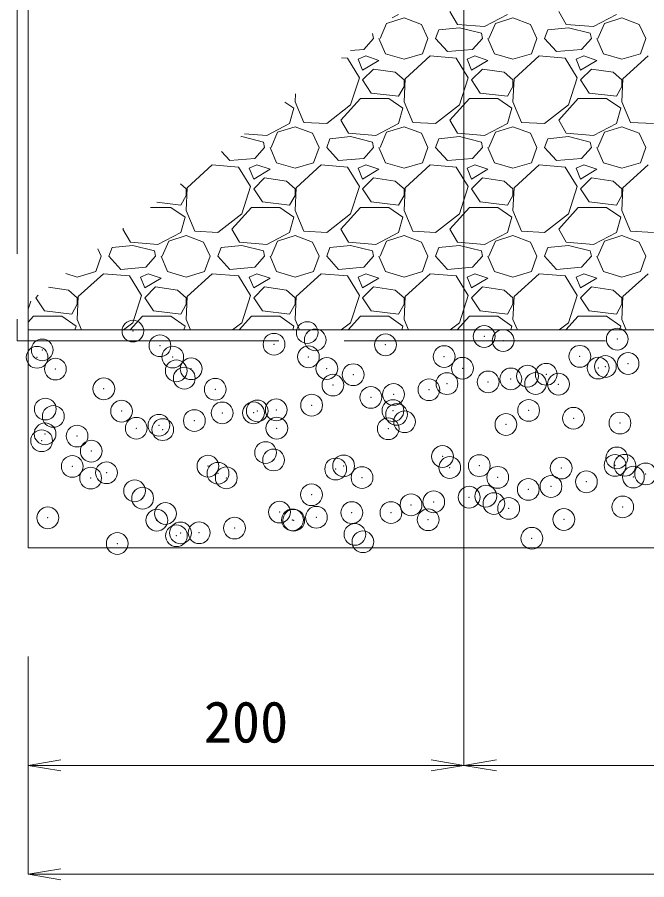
# Model space of a CAD drawing. Units: millimetres at full size, sheet at 1:20; details may follow other scales. Extents: x 0 to 23340, y -4498 to 8520.
# Drawn here: x 12222.5 to 12511.4, y 863.7 to 1259.8 of the extents above; entities that cross this region are included whole.
import ezdxf
from ezdxf.enums import TextEntityAlignment as Align

# ---------------------------------------------------------------- set-up
doc = ezdxf.new("R2010")
doc.units = ezdxf.units.MM
doc.header["$LTSCALE"] = 20
doc.header["$PDMODE"] = 32
doc.header["$PDSIZE"] = 10
doc.linetypes.add('DASHED', pattern=[7.5, 6, -1.5])
for name, color, linetype, lineweight in [('KIJUN', 5, 'Continuous', 5), ('SUNPO', 3, 'Continuous', 13), ('TITLE', 7, 'Continuous', 13), ('ﾊｯﾁﾝｸﾞ', 7, 'Continuous', 5)]:
    doc.layers.add(name, color=color, linetype=linetype, lineweight=lineweight)
doc.styles.add('ＭＳ ゴシック', font='')
doc.styles.get('ＭＳ ゴシック').set_extended_font_data('MS Gothic')

# ---------------------------------------------------------------- blocks, each defined once
blk = doc.blocks.new('open_arrow')
at = {"color": 0, "linetype": 'Continuous', "lineweight": -2}
blk.add_lwpolyline([(7.5, 1.25), (0, 0), (7.5, -1.25)], dxfattribs=at)

msp = doc.modelspace()

# ---------------------------------------------------------------- linework, layer by layer
at = {"layer": 'KIJUN', "color": 7, "linetype": 'DASHED', "lineweight": 13}
msp.add_lwpolyline([(12427.48, 1721.2), (12222.48, 1721.2), (12222.48, 1111.2), (13162.48, 1111.2), (13162.48, 1721.2), (12957.48, 1721.2)], dxfattribs=at)
at = {"layer": 'KIJUN', "color": 7, "lineweight": 13}
for points in [[(12957.48, 1716.2), (12957.48, 1336.2), (12937.48, 1316.2), (12447.48, 1316.2), (12427.48, 1336.2), (12427.48, 1716.2), (12227.48, 1716.2), (12227.48, 1116.2), (13157.48, 1116.2), (13157.48, 1716.2)], [(13157.48, 1116.2), (12227.48, 1116.2), (12227.48, 1016.2), (13157.48, 1016.2)]]:
    msp.add_lwpolyline(points, close=True, dxfattribs=at)
at = {"layer": 'SUNPO'}
for p, q in [((12427.48, 1286.2), (12427.48, 916.2)), ((12427.48, 1286.2), (12427.48, 916.2)), ((12227.48, 966.2), (12227.48, 916.2)), ((12227.48, 966.2), (12227.48, 866.2)), ((12427.48, 916.2), (12227.48, 916.2)), ((12427.48, 916.2), (12957.48, 916.2)), ((12227.48, 866.2), (13157.48, 866.2))]:
    msp.add_line(p, q, dxfattribs=at)
at = {"layer": 'TITLE'}
for p in [(12275.57, 1115.66), (12355.6, 1114.97), (12436.8, 1113.2), (12287.99, 1108.95), (12340.34, 1109.62), (12359.28, 1111.59), (12391.5, 1109.37), (12445.52, 1111.32), (12497.87, 1111.98), (12233.97, 1107), (12480.7, 1104.07), (12231.57, 1103.62), (12293.85, 1103.73), (12356.13, 1103.84), (12418.42, 1103.96), (12502.86, 1100.77), (12240, 1098.24), (12295.47, 1097.41), (12302.29, 1098.36), (12364.57, 1098.47), (12426.85, 1098.58), (12489.13, 1098.7), (12492.45, 1099.4), (12299.16, 1094.04), (12376.68, 1095.65), (12438.61, 1092.31), (12449.02, 1093.68), (12456.71, 1094.96), (12465.28, 1095.82), (12262.2, 1089.16), (12313.36, 1088.92), (12367.38, 1090.86), (12411.45, 1088.73), (12419.73, 1091.53), (12460.4, 1091.58), (12470.89, 1091.29), (12384.78, 1085.22), (12395.19, 1086.59), (12357.61, 1081.64), (12235.35, 1079.86), (12239.04, 1076.48), (12270.36, 1078.9), (12316.56, 1078.09), (12330.94, 1078.13), (12332.65, 1079.01), (12341.35, 1079.5), (12394.93, 1079.13), (12396.59, 1077.41), (12457.21, 1079.24), (12287.52, 1072.42), (12303.77, 1074.56), (12400.28, 1074.03), (12446.78, 1072.78), (12477.8, 1075.64), (12499.13, 1073.45), (12235.23, 1068.47), (12277.1, 1071.04), (12289.25, 1070.41), (12341.6, 1071.08), (12392.76, 1070.83), (12233.68, 1065.33), (12249.94, 1067.47), (12256.44, 1060.54), (12336.47, 1059.85), (12417.67, 1058.08), (12497.7, 1057.4), (12247.72, 1053.53), (12310, 1053.65), (12340.15, 1056.47), (12372.29, 1053.76), (12420.99, 1053), (12434.57, 1053.87), (12472.15, 1052.75), (12496.85, 1053.99), (12501.39, 1054.02), (12263.46, 1050.63), (12314.62, 1050.38), (12368.64, 1052.33), (12510.89, 1050.04), (12256.16, 1048.16), (12318.44, 1048.27), (12380.72, 1048.39), (12443, 1048.5), (12483.72, 1046.46), (12505.29, 1048.61), (12276.34, 1042.3), (12457.05, 1042.95), (12467.46, 1044.32), (12280.03, 1038.92), (12357.55, 1040.53), (12413.63, 1037.24), (12429.89, 1039.38), (12437.58, 1039.84), (12403.22, 1035.86), (12441.27, 1036.46), (12448.04, 1034.24), (12500.39, 1034.91), (12236.49, 1029.93), (12286.52, 1028.82), (12290.51, 1031.88), (12342.86, 1032.54), (12348.8, 1028.93), (12359.79, 1030.15), (12376.05, 1032.29), (12394.02, 1032.3), (12411.08, 1029.04), (12473.37, 1029.16), (12322.21, 1025.2), (12349.38, 1028.78), (12295.54, 1021.69), (12297.43, 1022.98), (12305.96, 1023.06), (12377.46, 1022.29), (12268.38, 1018.11), (12381.15, 1018.91), (12458.67, 1020.52)]:
    msp.add_point(p, dxfattribs=at)
at = {"layer": 'ﾊｯﾁﾝｸﾞ'}
for p, q in [((12397.5, 1261), (12394.62, 1259.49)), ((12424.5, 1256.5), (12421, 1262.5)), ((12447.5, 1261), (12437, 1255.5)), ((12474.5, 1256.5), (12471, 1262.5)), ((12497.5, 1261), (12487, 1255.5)), ((12389, 1250), (12392, 1257)), ((12392, 1257), (12400, 1259.5)), ((12400, 1259.5), (12408, 1256.5)), ((12408, 1256.5), (12411, 1250)), ((12437, 1255.5), (12424.5, 1256.5)), ((12439, 1250), (12442, 1257)), ((12442, 1257), (12450, 1259.5)), ((12450, 1259.5), (12458, 1256.5)), ((12458, 1256.5), (12461, 1250)), ((12487, 1255.5), (12474.5, 1256.5)), ((12489, 1250), (12492, 1257)), ((12492, 1257), (12500, 1259.5)), ((12500, 1259.5), (12508, 1256.5)), ((12508, 1256.5), (12511, 1250)), ((12386, 1250), (12385.53, 1252.36)), ((12414.5, 1250), (12416, 1254)), ((12425.5, 1255), (12416, 1254)), ((12435.5, 1252.5), (12425.5, 1255)), ((12436, 1250), (12435.5, 1252.5)), ((12464.5, 1250), (12466, 1254)), ((12475.5, 1255), (12466, 1254)), ((12485.5, 1252.5), (12475.5, 1255)), ((12486, 1250), (12485.5, 1252.5)), ((12386, 1250), (12381.5, 1245)), ((12388.5, 1250), (12391.5, 1243)), ((12408.5, 1243), (12411, 1250)), ((12420, 1244), (12414.5, 1250)), ((12436, 1250), (12431.5, 1245)), ((12438.5, 1250), (12441.5, 1243)), ((12458.5, 1243), (12461, 1250)), ((12470, 1244), (12464.5, 1250)), ((12486, 1250), (12481.5, 1245)), ((12488.5, 1250), (12491.5, 1243)), ((12508.5, 1243), (12511, 1250)), ((12381.5, 1245), (12375.46, 1244.47)), ((12431.5, 1245), (12420, 1244)), ((12481.5, 1245), (12470, 1244)), ((12374, 1241), (12371.31, 1241.22)), ((12379.5, 1232), (12374, 1241)), ((12382.5, 1242), (12379, 1240.5)), ((12379, 1240.5), (12381, 1235.5)), ((12381, 1235.5), (12388.5, 1240)), ((12388.5, 1240), (12382.5, 1242)), ((12391.5, 1243), (12400, 1240.5)), ((12400, 1240.5), (12408.5, 1243)), ((12412, 1242), (12400.5, 1231.5)), ((12424, 1241), (12412, 1242)), ((12429.5, 1232), (12424, 1241)), ((12432.5, 1242), (12429, 1240.5)), ((12429, 1240.5), (12431, 1235.5)), ((12431, 1235.5), (12438.5, 1240)), ((12438.5, 1240), (12432.5, 1242)), ((12441.5, 1243), (12450, 1240.5)), ((12450, 1240.5), (12458.5, 1243)), ((12462, 1242), (12450.5, 1231.5)), ((12474, 1241), (12462, 1242)), ((12479.5, 1232), (12474, 1241)), ((12482.5, 1242), (12479, 1240.5)), ((12479, 1240.5), (12481, 1235.5)), ((12481, 1235.5), (12488.5, 1240)), ((12488.5, 1240), (12482.5, 1242)), ((12491.5, 1243), (12500, 1240.5)), ((12500, 1240.5), (12508.5, 1243)), ((12512, 1242), (12500.5, 1231.5)), ((12386, 1236), (12381, 1231)), ((12396, 1234.5), (12386, 1236)), ((12436, 1236), (12431, 1231)), ((12446, 1234.5), (12436, 1236)), ((12486, 1236), (12481, 1231)), ((12496, 1234.5), (12486, 1236)), ((12375.5, 1219.5), (12379.5, 1232)), ((12400, 1231), (12396, 1234.5)), ((12425.5, 1219.5), (12429.5, 1232)), ((12450, 1231), (12446, 1234.5)), ((12475.5, 1219.5), (12479.5, 1232)), ((12500, 1231), (12496, 1234.5)), ((12381, 1231), (12385, 1225)), ((12397.5, 1223.5), (12400, 1228)), ((12400.5, 1231.5), (12400, 1221)), ((12400, 1228), (12400, 1231)), ((12431, 1231), (12435, 1225)), ((12447.5, 1223.5), (12450, 1228)), ((12450.5, 1231.5), (12450, 1221)), ((12450, 1228), (12450, 1231)), ((12481, 1231), (12485, 1225)), ((12497.5, 1223.5), (12500, 1228)), ((12500.5, 1231.5), (12500, 1221)), ((12500, 1228), (12500, 1231)), ((12350.17, 1224.66), (12350, 1221)), ((12385, 1225), (12397.5, 1223.5)), ((12435, 1225), (12447.5, 1223.5)), ((12485, 1225), (12497.5, 1223.5)), ((12345.35, 1220.87), (12349.5, 1218)), ((12350, 1221), (12354, 1211.5)), ((12371, 1212.5), (12380, 1222.5)), ((12380, 1222.5), (12393, 1222.5)), ((12393, 1222.5), (12399.5, 1218)), ((12400, 1221), (12404, 1211.5)), ((12421, 1212.5), (12430, 1222.5)), ((12430, 1222.5), (12443, 1222.5)), ((12443, 1222.5), (12449.5, 1218)), ((12450, 1221), (12454, 1211.5)), ((12471, 1212.5), (12480, 1222.5)), ((12480, 1222.5), (12493, 1222.5)), ((12493, 1222.5), (12499.5, 1218)), ((12500, 1221), (12504, 1211.5)), ((12349.5, 1218), (12347.5, 1211)), ((12364.5, 1211), (12375.5, 1219.5)), ((12399.5, 1218), (12397.5, 1211)), ((12414.5, 1211), (12425.5, 1219.5)), ((12449.5, 1218), (12447.5, 1211)), ((12464.5, 1211), (12475.5, 1219.5)), ((12499.5, 1218), (12497.5, 1211)), ((12374.5, 1206.5), (12371, 1212.5)), ((12424.5, 1206.5), (12421, 1212.5)), ((12474.5, 1206.5), (12471, 1212.5)), ((12347.5, 1211), (12337, 1205.5)), ((12342, 1207), (12350, 1209.5)), ((12350, 1209.5), (12358, 1206.5)), ((12354, 1211.5), (12364.5, 1211)), ((12397.5, 1211), (12387, 1205.5)), ((12392, 1207), (12400, 1209.5)), ((12400, 1209.5), (12408, 1206.5)), ((12404, 1211.5), (12414.5, 1211)), ((12447.5, 1211), (12437, 1205.5)), ((12442, 1207), (12450, 1209.5)), ((12450, 1209.5), (12458, 1206.5)), ((12454, 1211.5), (12464.5, 1211)), ((12497.5, 1211), (12487, 1205.5)), ((12492, 1207), (12500, 1209.5)), ((12500, 1209.5), (12508, 1206.5)), ((12504, 1211.5), (12514.5, 1211)), ((12325.5, 1205), (12325.03, 1204.95)), ((12335.5, 1202.5), (12325.5, 1205)), ((12337, 1205.5), (12326.78, 1206.32)), ((12339, 1200), (12342, 1207)), ((12358, 1206.5), (12361, 1200)), ((12375.5, 1205), (12366, 1204)), ((12387, 1205.5), (12374.5, 1206.5)), ((12385.5, 1202.5), (12375.5, 1205)), ((12389, 1200), (12392, 1207)), ((12408, 1206.5), (12411, 1200)), ((12425.5, 1205), (12416, 1204)), ((12437, 1205.5), (12424.5, 1206.5)), ((12435.5, 1202.5), (12425.5, 1205)), ((12439, 1200), (12442, 1207)), ((12458, 1206.5), (12461, 1200)), ((12475.5, 1205), (12466, 1204)), ((12487, 1205.5), (12474.5, 1206.5)), ((12485.5, 1202.5), (12475.5, 1205)), ((12489, 1200), (12492, 1207)), ((12508, 1206.5), (12511, 1200)), ((12336, 1200), (12335.5, 1202.5)), ((12364.5, 1200), (12366, 1204)), ((12386, 1200), (12385.5, 1202.5)), ((12414.5, 1200), (12416, 1204)), ((12436, 1200), (12435.5, 1202.5)), ((12464.5, 1200), (12466, 1204)), ((12486, 1200), (12485.5, 1202.5)), ((12320, 1194), (12316.26, 1198.08)), ((12336, 1200), (12331.5, 1195)), ((12338.5, 1200), (12341.5, 1193)), ((12358.5, 1193), (12361, 1200)), ((12370, 1194), (12364.5, 1200)), ((12386, 1200), (12381.5, 1195)), ((12388.5, 1200), (12391.5, 1193)), ((12408.5, 1193), (12411, 1200)), ((12420, 1194), (12414.5, 1200)), ((12436, 1200), (12431.5, 1195)), ((12438.5, 1200), (12441.5, 1193)), ((12458.5, 1193), (12461, 1200)), ((12470, 1194), (12464.5, 1200)), ((12486, 1200), (12481.5, 1195)), ((12488.5, 1200), (12491.5, 1193)), ((12508.5, 1193), (12511, 1200)), ((12331.5, 1195), (12320, 1194)), ((12341.5, 1193), (12350, 1190.5)), ((12350, 1190.5), (12358.5, 1193)), ((12381.5, 1195), (12370, 1194)), ((12391.5, 1193), (12400, 1190.5)), ((12400, 1190.5), (12408.5, 1193)), ((12431.5, 1195), (12420, 1194)), ((12441.5, 1193), (12450, 1190.5)), ((12450, 1190.5), (12458.5, 1193)), ((12481.5, 1195), (12470, 1194)), ((12491.5, 1193), (12500, 1190.5)), ((12500, 1190.5), (12508.5, 1193)), ((12312, 1192), (12300.5, 1181.5)), ((12324, 1191), (12312, 1192)), ((12329.5, 1182), (12324, 1191)), ((12332.5, 1192), (12329, 1190.5)), ((12329, 1190.5), (12331, 1185.5)), ((12331, 1185.5), (12338.5, 1190)), ((12338.5, 1190), (12332.5, 1192)), ((12362, 1192), (12350.5, 1181.5)), ((12374, 1191), (12362, 1192)), ((12379.5, 1182), (12374, 1191)), ((12382.5, 1192), (12379, 1190.5)), ((12379, 1190.5), (12381, 1185.5)), ((12381, 1185.5), (12388.5, 1190)), ((12388.5, 1190), (12382.5, 1192)), ((12412, 1192), (12400.5, 1181.5)), ((12424, 1191), (12412, 1192)), ((12429.5, 1182), (12424, 1191)), ((12432.5, 1192), (12429, 1190.5)), ((12429, 1190.5), (12431, 1185.5)), ((12431, 1185.5), (12438.5, 1190)), ((12438.5, 1190), (12432.5, 1192)), ((12462, 1192), (12450.5, 1181.5)), ((12474, 1191), (12462, 1192)), ((12479.5, 1182), (12474, 1191)), ((12482.5, 1192), (12479, 1190.5)), ((12479, 1190.5), (12481, 1185.5)), ((12481, 1185.5), (12488.5, 1190)), ((12488.5, 1190), (12482.5, 1192)), ((12512, 1192), (12500.5, 1181.5)), ((12336, 1186), (12331, 1181)), ((12346, 1184.5), (12336, 1186)), ((12350, 1181), (12346, 1184.5)), ((12386, 1186), (12381, 1181)), ((12396, 1184.5), (12386, 1186)), ((12400, 1181), (12396, 1184.5)), ((12436, 1186), (12431, 1181)), ((12446, 1184.5), (12436, 1186)), ((12450, 1181), (12446, 1184.5)), ((12486, 1186), (12481, 1181)), ((12496, 1184.5), (12486, 1186)), ((12500, 1181), (12496, 1184.5)), ((12300, 1181), (12297.39, 1183.28)), ((12300.5, 1181.5), (12300, 1171)), ((12300, 1178), (12300, 1181)), ((12325.5, 1169.5), (12329.5, 1182)), ((12331, 1181), (12335, 1175)), ((12350.5, 1181.5), (12350, 1171)), ((12350, 1178), (12350, 1181)), ((12375.5, 1169.5), (12379.5, 1182)), ((12381, 1181), (12385, 1175)), ((12400.5, 1181.5), (12400, 1171)), ((12400, 1178), (12400, 1181)), ((12425.5, 1169.5), (12429.5, 1182)), ((12431, 1181), (12435, 1175)), ((12450.5, 1181.5), (12450, 1171)), ((12450, 1178), (12450, 1181)), ((12475.5, 1169.5), (12479.5, 1182)), ((12481, 1181), (12485, 1175)), ((12500.5, 1181.5), (12500, 1171)), ((12500, 1178), (12500, 1181)), ((12297.5, 1173.5), (12300, 1178)), ((12347.5, 1173.5), (12350, 1178)), ((12397.5, 1173.5), (12400, 1178)), ((12447.5, 1173.5), (12450, 1178)), ((12497.5, 1173.5), (12500, 1178)), ((12283.63, 1172.5), (12293, 1172.5)), ((12286.58, 1174.81), (12297.5, 1173.5)), ((12293, 1172.5), (12299.5, 1168)), ((12321, 1162.5), (12330, 1172.5)), ((12330, 1172.5), (12343, 1172.5)), ((12335, 1175), (12347.5, 1173.5)), ((12343, 1172.5), (12349.5, 1168)), ((12371, 1162.5), (12380, 1172.5)), ((12380, 1172.5), (12393, 1172.5)), ((12385, 1175), (12397.5, 1173.5)), ((12393, 1172.5), (12399.5, 1168)), ((12421, 1162.5), (12430, 1172.5)), ((12430, 1172.5), (12443, 1172.5)), ((12435, 1175), (12447.5, 1173.5)), ((12443, 1172.5), (12449.5, 1168)), ((12471, 1162.5), (12480, 1172.5)), ((12480, 1172.5), (12493, 1172.5)), ((12485, 1175), (12497.5, 1173.5)), ((12493, 1172.5), (12499.5, 1168)), ((12300, 1171), (12304, 1161.5)), ((12314.5, 1161), (12325.5, 1169.5)), ((12350, 1171), (12354, 1161.5)), ((12364.5, 1161), (12375.5, 1169.5)), ((12400, 1171), (12404, 1161.5)), ((12414.5, 1161), (12425.5, 1169.5)), ((12450, 1171), (12454, 1161.5)), ((12464.5, 1161), (12475.5, 1169.5)), ((12500, 1171), (12504, 1161.5)), ((12299.5, 1168), (12297.5, 1161)), ((12349.5, 1168), (12347.5, 1161)), ((12399.5, 1168), (12397.5, 1161)), ((12449.5, 1168), (12447.5, 1161)), ((12499.5, 1168), (12497.5, 1161)), ((12271, 1162.5), (12271.31, 1162.84)), ((12274.5, 1156.5), (12271, 1162.5)), ((12297.5, 1161), (12287, 1155.5)), ((12304, 1161.5), (12314.5, 1161)), ((12324.5, 1156.5), (12321, 1162.5)), ((12347.5, 1161), (12337, 1155.5)), ((12354, 1161.5), (12364.5, 1161)), ((12374.5, 1156.5), (12371, 1162.5)), ((12397.5, 1161), (12387, 1155.5)), ((12404, 1161.5), (12414.5, 1161)), ((12424.5, 1156.5), (12421, 1162.5)), ((12447.5, 1161), (12437, 1155.5)), ((12454, 1161.5), (12464.5, 1161)), ((12474.5, 1156.5), (12471, 1162.5)), ((12497.5, 1161), (12487, 1155.5)), ((12504, 1161.5), (12514.5, 1161)), ((12289, 1150), (12292, 1157)), ((12292, 1157), (12300, 1159.5)), ((12300, 1159.5), (12308, 1156.5)), ((12339, 1150), (12342, 1157)), ((12342, 1157), (12350, 1159.5)), ((12350, 1159.5), (12358, 1156.5)), ((12389, 1150), (12392, 1157)), ((12392, 1157), (12400, 1159.5)), ((12400, 1159.5), (12408, 1156.5)), ((12439, 1150), (12442, 1157)), ((12442, 1157), (12450, 1159.5)), ((12450, 1159.5), (12458, 1156.5)), ((12489, 1150), (12492, 1157)), ((12492, 1157), (12500, 1159.5)), ((12500, 1159.5), (12508, 1156.5)), ((12259.39, 1153.5), (12261, 1150)), ((12264.5, 1150), (12266, 1154)), ((12275.5, 1155), (12266, 1154)), ((12287, 1155.5), (12274.5, 1156.5)), ((12285.5, 1152.5), (12275.5, 1155)), ((12308, 1156.5), (12311, 1150)), ((12314.5, 1150), (12316, 1154)), ((12325.5, 1155), (12316, 1154)), ((12337, 1155.5), (12324.5, 1156.5)), ((12335.5, 1152.5), (12325.5, 1155)), ((12358, 1156.5), (12361, 1150)), ((12364.5, 1150), (12366, 1154)), ((12375.5, 1155), (12366, 1154)), ((12387, 1155.5), (12374.5, 1156.5)), ((12385.5, 1152.5), (12375.5, 1155)), ((12408, 1156.5), (12411, 1150)), ((12414.5, 1150), (12416, 1154)), ((12425.5, 1155), (12416, 1154)), ((12437, 1155.5), (12424.5, 1156.5)), ((12435.5, 1152.5), (12425.5, 1155)), ((12458, 1156.5), (12461, 1150)), ((12464.5, 1150), (12466, 1154)), ((12475.5, 1155), (12466, 1154)), ((12487, 1155.5), (12474.5, 1156.5)), ((12485.5, 1152.5), (12475.5, 1155)), ((12508, 1156.5), (12511, 1150)), ((12258.5, 1143), (12261, 1150)), ((12270, 1144), (12264.5, 1150)), ((12286, 1150), (12281.5, 1145)), ((12286, 1150), (12285.5, 1152.5)), ((12288.5, 1150), (12291.5, 1143)), ((12308.5, 1143), (12311, 1150)), ((12320, 1144), (12314.5, 1150)), ((12336, 1150), (12331.5, 1145)), ((12336, 1150), (12335.5, 1152.5)), ((12338.5, 1150), (12341.5, 1143)), ((12358.5, 1143), (12361, 1150)), ((12370, 1144), (12364.5, 1150)), ((12386, 1150), (12381.5, 1145)), ((12386, 1150), (12385.5, 1152.5)), ((12388.5, 1150), (12391.5, 1143)), ((12408.5, 1143), (12411, 1150)), ((12420, 1144), (12414.5, 1150)), ((12436, 1150), (12431.5, 1145)), ((12436, 1150), (12435.5, 1152.5)), ((12438.5, 1150), (12441.5, 1143)), ((12458.5, 1143), (12461, 1150)), ((12470, 1144), (12464.5, 1150)), ((12486, 1150), (12481.5, 1145)), ((12486, 1150), (12485.5, 1152.5)), ((12488.5, 1150), (12491.5, 1143)), ((12508.5, 1143), (12511, 1150)), ((12281.5, 1145), (12270, 1144)), ((12331.5, 1145), (12320, 1144)), ((12381.5, 1145), (12370, 1144)), ((12431.5, 1145), (12420, 1144)), ((12481.5, 1145), (12470, 1144)), ((12244.77, 1142.04), (12250, 1140.5)), ((12250, 1140.5), (12258.5, 1143)), ((12262, 1142), (12250.5, 1131.5)), ((12274, 1141), (12262, 1142)), ((12279.5, 1132), (12274, 1141)), ((12282.5, 1142), (12279, 1140.5)), ((12288.5, 1140), (12282.5, 1142)), ((12291.5, 1143), (12300, 1140.5)), ((12300, 1140.5), (12308.5, 1143)), ((12312, 1142), (12300.5, 1131.5)), ((12324, 1141), (12312, 1142)), ((12329.5, 1132), (12324, 1141)), ((12332.5, 1142), (12329, 1140.5)), ((12338.5, 1140), (12332.5, 1142)), ((12341.5, 1143), (12350, 1140.5)), ((12350, 1140.5), (12358.5, 1143)), ((12362, 1142), (12350.5, 1131.5)), ((12374, 1141), (12362, 1142)), ((12379.5, 1132), (12374, 1141)), ((12382.5, 1142), (12379, 1140.5)), ((12388.5, 1140), (12382.5, 1142)), ((12391.5, 1143), (12400, 1140.5)), ((12400, 1140.5), (12408.5, 1143)), ((12412, 1142), (12400.5, 1131.5)), ((12424, 1141), (12412, 1142)), ((12429.5, 1132), (12424, 1141)), ((12432.5, 1142), (12429, 1140.5)), ((12438.5, 1140), (12432.5, 1142)), ((12441.5, 1143), (12450, 1140.5)), ((12450, 1140.5), (12458.5, 1143)), ((12462, 1142), (12450.5, 1131.5)), ((12474, 1141), (12462, 1142)), ((12479.5, 1132), (12474, 1141)), ((12482.5, 1142), (12479, 1140.5)), ((12488.5, 1140), (12482.5, 1142)), ((12491.5, 1143), (12500, 1140.5)), ((12500, 1140.5), (12508.5, 1143)), ((12512, 1142), (12500.5, 1131.5)), ((12279, 1140.5), (12281, 1135.5)), ((12281, 1135.5), (12288.5, 1140)), ((12329, 1140.5), (12331, 1135.5)), ((12331, 1135.5), (12338.5, 1140)), ((12379, 1140.5), (12381, 1135.5)), ((12381, 1135.5), (12388.5, 1140)), ((12429, 1140.5), (12431, 1135.5)), ((12431, 1135.5), (12438.5, 1140)), ((12479, 1140.5), (12481, 1135.5)), ((12481, 1135.5), (12488.5, 1140)), ((12246, 1134.5), (12236.89, 1135.87)), ((12250, 1131), (12246, 1134.5)), ((12286, 1136), (12281, 1131)), ((12296, 1134.5), (12286, 1136)), ((12300, 1131), (12296, 1134.5)), ((12336, 1136), (12331, 1131)), ((12346, 1134.5), (12336, 1136)), ((12350, 1131), (12346, 1134.5)), ((12386, 1136), (12381, 1131)), ((12396, 1134.5), (12386, 1136)), ((12400, 1131), (12396, 1134.5)), ((12436, 1136), (12431, 1131)), ((12446, 1134.5), (12436, 1136)), ((12450, 1131), (12446, 1134.5)), ((12486, 1136), (12481, 1131)), ((12496, 1134.5), (12486, 1136)), ((12500, 1131), (12496, 1134.5)), ((12227.48, 1125.7), (12228.68, 1129.43)), ((12232.15, 1132.15), (12231, 1131)), ((12231, 1131), (12235, 1125)), ((12250.5, 1131.5), (12250, 1121)), ((12250, 1128), (12250, 1131)), ((12275.5, 1119.5), (12279.5, 1132)), ((12281, 1131), (12285, 1125)), ((12300.5, 1131.5), (12300, 1121)), ((12300, 1128), (12300, 1131)), ((12325.5, 1119.5), (12329.5, 1132)), ((12331, 1131), (12335, 1125)), ((12350.5, 1131.5), (12350, 1121)), ((12350, 1128), (12350, 1131)), ((12375.5, 1119.5), (12379.5, 1132)), ((12381, 1131), (12385, 1125)), ((12400.5, 1131.5), (12400, 1121)), ((12400, 1128), (12400, 1131)), ((12425.5, 1119.5), (12429.5, 1132)), ((12431, 1131), (12435, 1125)), ((12450.5, 1131.5), (12450, 1121)), ((12450, 1128), (12450, 1131)), ((12475.5, 1119.5), (12479.5, 1132)), ((12481, 1131), (12485, 1125)), ((12500.5, 1131.5), (12500, 1121)), ((12500, 1128), (12500, 1131)), ((12235, 1125), (12247.5, 1123.5)), ((12247.5, 1123.5), (12250, 1128)), ((12285, 1125), (12297.5, 1123.5)), ((12297.5, 1123.5), (12300, 1128)), ((12335, 1125), (12347.5, 1123.5)), ((12347.5, 1123.5), (12350, 1128)), ((12385, 1125), (12397.5, 1123.5)), ((12397.5, 1123.5), (12400, 1128)), ((12435, 1125), (12447.5, 1123.5)), ((12447.5, 1123.5), (12450, 1128)), ((12485, 1125), (12497.5, 1123.5)), ((12497.5, 1123.5), (12500, 1128)), ((12227.48, 1119.71), (12230, 1122.5)), ((12230, 1122.5), (12243, 1122.5)), ((12243, 1122.5), (12249.5, 1118)), ((12250, 1121), (12252.02, 1116.2)), ((12274.33, 1116.2), (12280, 1122.5)), ((12280, 1122.5), (12293, 1122.5)), ((12293, 1122.5), (12299.5, 1118)), ((12300, 1121), (12302.02, 1116.2)), ((12324.33, 1116.2), (12330, 1122.5)), ((12330, 1122.5), (12343, 1122.5)), ((12343, 1122.5), (12349.5, 1118)), ((12350, 1121), (12352.02, 1116.2)), ((12374.33, 1116.2), (12380, 1122.5)), ((12380, 1122.5), (12393, 1122.5)), ((12393, 1122.5), (12399.5, 1118)), ((12400, 1121), (12402.02, 1116.2)), ((12424.33, 1116.2), (12430, 1122.5)), ((12430, 1122.5), (12443, 1122.5)), ((12443, 1122.5), (12449.5, 1118)), ((12450, 1121), (12452.02, 1116.2)), ((12474.33, 1116.2), (12480, 1122.5)), ((12480, 1122.5), (12493, 1122.5)), ((12493, 1122.5), (12499.5, 1118)), ((12500, 1121), (12502.02, 1116.2)), ((12249.5, 1118), (12248.98, 1116.2)), ((12271.22, 1116.2), (12275.5, 1119.5)), ((12299.5, 1118), (12298.98, 1116.2)), ((12321.22, 1116.2), (12325.5, 1119.5)), ((12349.5, 1118), (12348.98, 1116.2)), ((12371.22, 1116.2), (12375.5, 1119.5)), ((12399.5, 1118), (12398.98, 1116.2)), ((12421.22, 1116.2), (12425.5, 1119.5)), ((12449.5, 1118), (12448.98, 1116.2)), ((12471.22, 1116.2), (12475.5, 1119.5)), ((12499.5, 1118), (12498.98, 1116.2))]:
    msp.add_line(p, q, dxfattribs=at)

# ---------------------------------------------------------------- block references
at = {"layer": 'SUNPO', "xscale": 2, "yscale": 2}
for p in [(12227.48, 916.2), (12427.48, 916.2), (12227.48, 866.2)]:
    msp.add_blockref('open_arrow', p, dxfattribs=at)
at = {"layer": 'SUNPO', "xscale": 2, "yscale": 2, "rotation": 180}
msp.add_blockref('open_arrow', (12427.48, 916.2), dxfattribs=at)

# ---------------------------------------------------------------- texts
at = {"layer": 'SUNPO', "style": 'ＭＳ ゴシック'}
msp.add_text('200', height=18.99, dxfattribs=at).set_placement((12327.48, 936.2), align=Align.MIDDLE_CENTER)

doc.saveas('drawing.dxf')
